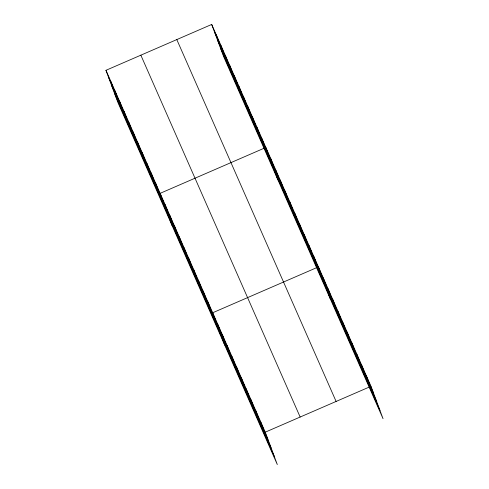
<?xml version="1.0" encoding="UTF-8"?>
<svg xmlns="http://www.w3.org/2000/svg" width="489" height="489" viewBox="0 0 489 489"><rect width="100%" height="100%" fill="white"/><g stroke="black" fill="none" stroke-linecap="round" stroke-linejoin="round"><path stroke-width="0.73" d="M105.96 70.312L265.264 432.172L277.306 464.55L118.002 102.69L105.96 70.312L211.694 24.45L370.998 386.31L383.04 418.688L223.736 56.828L211.694 24.45M316.414 267.77L212.691 312.758L224.732 345.136M265.264 432.172L370.998 386.31M214.384 31.681L373.688 393.541M217.471 39.976L376.774 401.842M220.649 48.527L379.953 410.393M176.804 39.585L336.108 401.445M140.85 55.178L300.154 417.038M108.65 77.537L267.954 439.403M111.737 85.838L271.034 447.698M114.915 94.389L274.219 456.249M366.218 375.454L368.908 382.685M361.438 364.598L364.128 371.829M356.664 353.743L359.348 360.974M351.884 342.887L354.574 350.118M347.104 332.031L349.794 339.262M342.324 321.175L345.014 328.406M337.544 310.319L340.234 317.55M332.764 299.464L335.454 306.695M327.985 288.608L330.674 295.839M323.211 277.752L325.894 284.983M318.431 266.896L330.472 299.274M313.651 256.04L316.34 263.271M308.871 245.185L311.56 252.416M304.091 234.329L306.78 241.56M299.311 223.473L302 230.704M294.531 212.617L297.22 219.848M289.757 201.761L292.44 208.992M284.977 190.906L287.666 198.137M280.197 180.05L282.887 187.281M275.417 169.194L278.107 176.425M270.637 158.338L273.327 165.569M277.899 179.86L265.857 147.482L160.123 193.344L172.165 225.722M261.346 137.232L264.036 144.457M256.835 126.975L259.518 134.206M252.318 116.724L255.007 123.955M247.807 106.474L250.496 113.699M243.29 96.217L245.979 103.448M238.779 85.966L241.468 93.197M234.262 75.716L236.951 82.941M229.751 65.459L232.44 72.69M225.24 55.208L227.923 62.439M220.722 44.957L223.412 52.182M216.211 34.701L218.901 41.932M260.484 421.316L263.174 428.547M255.704 410.46L258.394 417.692M250.924 399.605L253.614 406.836M246.144 388.749L248.834 395.98M241.364 377.893L244.054 385.124M236.59 367.037L239.274 374.268M231.81 356.181L234.5 363.413M227.03 345.326L229.72 352.557M222.25 334.47L224.94 341.701M217.471 323.614L220.16 330.839M207.911 301.902L210.6 309.127M203.137 291.047L205.82 298.272M198.357 280.191L201.046 287.416M193.577 269.335L196.266 276.56M188.797 258.479L191.486 265.704M184.017 247.623L186.706 254.848M179.237 236.768L181.926 243.993M174.457 225.912L177.146 233.137M169.683 215.056L172.366 222.281M164.903 204.2L167.593 211.425M155.612 183.088L158.295 190.319M151.095 172.837L153.784 180.068M146.584 162.586L149.267 169.811M142.067 152.33L144.756 159.561M137.556 142.079L140.245 149.31M133.039 131.828L135.728 139.053M128.528 121.572L131.217 128.803M124.017 111.321L126.7 118.552M119.499 101.07L122.189 108.295M114.988 90.813L117.678 98.044M110.471 80.563L113.161 87.794"/></g></svg>
